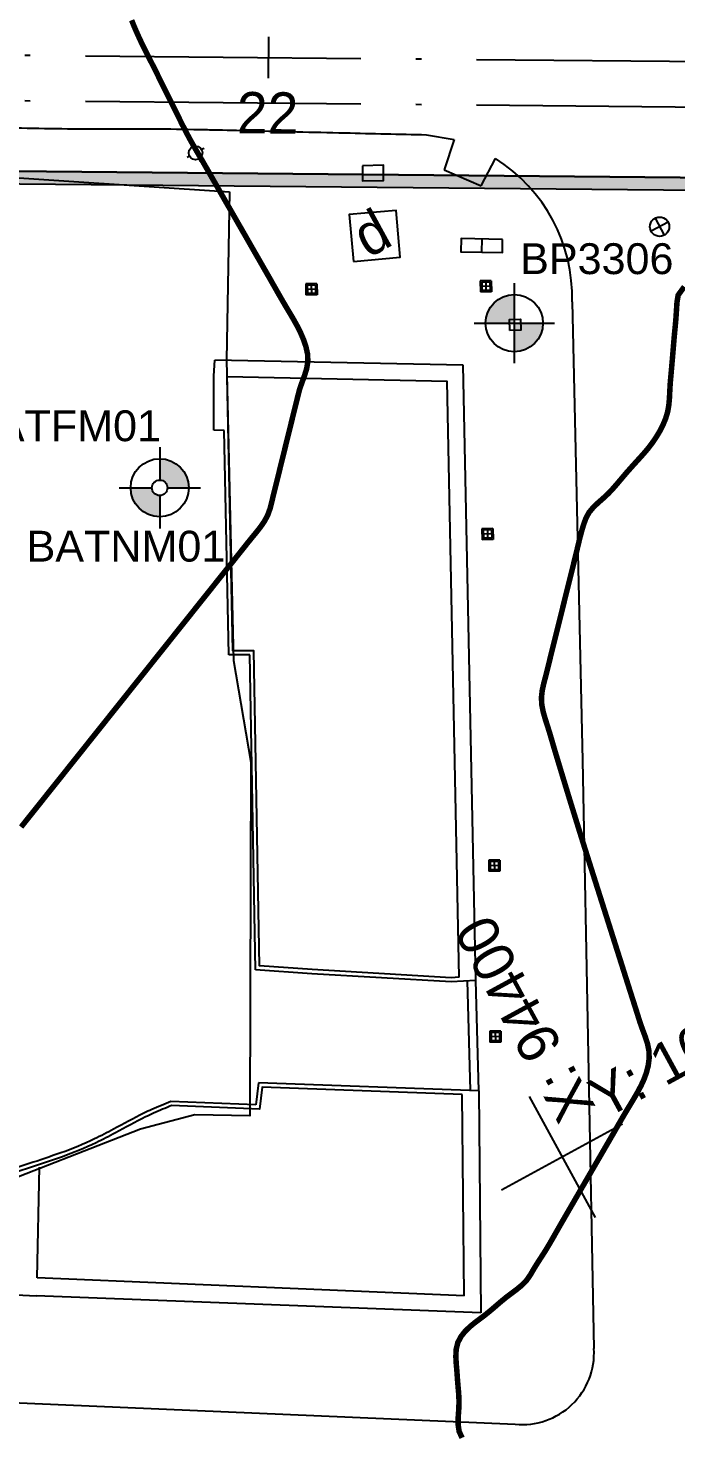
# Model space of a CAD drawing. Header units: millimetres. Extents: x 167 to 1023, y -2 to 136.
# Drawn here: x 817.02 to 828.78, y 18.72 to 44.22 of the extents above; entities that cross this region are included whole.
import ezdxf
from ezdxf.enums import TextEntityAlignment as Align

# ---------------------------------------------------------------- set-up
doc = ezdxf.new("R2010")
doc.units = ezdxf.units.MM
doc.linetypes.add('AXONAS', pattern=[7, 5, -1, 0, -1])
for name, color, linetype in [('CG_DIAF', 252, 'Continuous'), ('CG_FREATIO', 252, 'Continuous'), ('CG_KG', 252, 'KG'), ('CG_KR', 252, 'Continuous'), ('CG_KT', 252, 'Continuous'), ('CG_SBL_PR', 8, 'Continuous'), ('CG_USER', 252, 'Continuous'), ('COREBOREHOLES', 6, 'Continuous'), ('GEOLOGY', 7, 'Continuous'), ('OD_AXON', 1, 'AXONAS'), ('OD_AXONAS', 1, 'AXONAS'), ('OD_PASALOI', 7, 'Continuous'), ('OTM Line 0.25', 7, 'Continuous'), ('OTM Solid 253', 253, 'Continuous'), ('proteinomenes', 3, 'Continuous')]:
    doc.layers.add(name, color=color, linetype=linetype)
doc.styles.add('ARIAL', font='ARIAL.TTF')
doc.styles.add('DIAF', font='GR-SIMPL.shx')
doc.styles.add('GRSIMP', font='grsimp')
doc.linetypes.add('KG', pattern='A,5,-0.5,[114,OrizLt.shx,S=1,R=0,X=0,Y=0.5],-0.5', length=6)
doc.linetypes.add('P3', pattern='A,1e-05,[114,OrizLt.shx,S=0.5,R=0,X=0,Y=0],-0.5,[114,OrizLt.shx,S=0.5,R=0,X=0,Y=0],-0.5,[114,OrizLt.shx,S=1,R=0,X=0,Y=0],-0.5', length=1.50001)

# ---------------------------------------------------------------- blocks, each defined once
blk = doc.blocks.new('FR-FVT')
at = {"layer": 'CG_FREATIO'}
for p, q in [((100047.7297808661, 96581.46544575089), (100049.3297808661, 96581.46544575089)), ((100047.7297808661, 96579.86544575088), (100047.7297808661, 96581.46544575089)), ((100048.5297808661, 96579.86544575088), (100048.5297808661, 96581.46544575089)), ((100049.3297808661, 96579.86544575088), (100049.3297808661, 96581.46544575089)), ((100047.7297808661, 96580.66544575088), (100049.3297808661, 96580.66544575088)), ((100047.7297808661, 96579.86544575088), (100049.3297808661, 96579.86544575088)), ((100047.9297808661, 96580.06544575088), (100047.9297808661, 96581.26544575088)), ((100047.9297808661, 96581.26544575088), (100049.1297808661, 96581.26544575088)), ((100047.9297808661, 96580.06544575088), (100049.1297808661, 96580.06544575088)), ((100049.1297808661, 96580.06544575088), (100049.1297808661, 96581.26544575088))]:
    blk.add_line(p, q, dxfattribs=at)
at = {"layer": 'CG_USER'}
blk.add_point((100048.5297808661, 96580.66544575088), dxfattribs=at)
blk = doc.blocks.new('PASALOS')
at = {"style": 'GRSIMP'}
blk.add_attdef('PASALOS', text='', height=1.5, dxfattribs=at).set_placement((0, 0), align=Align.MIDDLE)
blk = doc.blocks.new('ARI_KAN')
at = {"style": 'GRSIMP'}
blk.add_text('X:', height=1.5, rotation=90.00000000000001, dxfattribs=at).set_placement((1.2, 1), align=Align.MIDDLE_LEFT)
blk.add_text('Y:', height=1.5, dxfattribs=at).set_placement((2, 1.2), align=Align.MIDDLE_LEFT)
blk.add_attdef('X', text='', height=1.5, rotation=90.00000000000001, dxfattribs=at).set_placement((1.2, 3.5), align=Align.MIDDLE_LEFT)
blk.add_attdef('Y', text='', height=1.5, dxfattribs=at).set_placement((4.5, 1.2), align=Align.MIDDLE_LEFT)
blk = doc.blocks.new('cross')
at = {"layer": 'GEOLOGY', "color": 6}
for p, q in [((11345.51116500916, -2144.537838589069), (11345.51116500916, -2149.537838589069)), ((11343.01116500916, -2147.037838589069), (11348.01116500916, -2147.037838589069))]:
    blk.add_line(p, q, dxfattribs=at)

msp = doc.modelspace()

# ---------------------------------------------------------------- hatches: boundary and pattern name
at = {"layer": 'COREBOREHOLES'}
h = msp.add_hatch(color=253, dxfattribs=at)
edge = h.paths.add_edge_path()
edge.add_ellipse((825.8476466498229, 38.86385819959401), major_axis=(-0.3675187456012418, 0.3675187456012452), ratio=0.9999999999999436, start_angle=-44.99999999399159, end_angle=45.00000000466547)
edge.add_line((825.3278966553672, 38.86385819955171), (825.8476466497199, 38.86385819964853))
edge.add_line((825.84764664972, 38.86385819964853), (825.8476466497683, 39.38360819404966))
edge = h.paths.add_edge_path()
edge.add_ellipse((825.8476466498593, 38.86385819950942), major_axis=(-0.3675187456012318, 0.367518745601235), ratio=0.9999999999999596, start_angle=135.0000000006676, end_angle=225.000000010002)
edge.add_line((826.3673966443149, 38.8638581996001), (825.8476466497201, 38.86385819964853))
edge.add_line((825.84764664972, 38.86385819964853), (825.8476466498653, 38.34410820505377))
at = {"layer": 'OTM Solid 253'}
msp.add_hatch(color=256, dxfattribs=at).paths.add_polyline_path([(848.0284377550051, 41.32505586246354), (812.8786809399962, 41.65714980699379), (812.626330209504, 41.40952285204541), (812.5946336755978, 38.05467258269771), (812.6946292126913, 38.0537278275887), (812.7064386515513, 39.30367204120596), (814.1063761707946, 39.29044546968309), (814.0619726806808, 34.59065522648363), (808.0622404553205, 34.64734053301429), (808.1066439454344, 39.3471307762142), (809.5065814646887, 39.33390420468861), (809.4947720258288, 38.08395999107113), (809.5947675629222, 38.08301523596189), (809.6264640968184, 41.43786550531256), (809.3788371418495, 41.69021623582687), (809.2856432487652, 41.6910967291896), (809.2835175506871, 41.46610677070969), (809.4005936450167, 41.34679731211683), (809.3863108188725, 39.83506283402328), (807.6113900355349, 39.85183223720507), (807.5575389943324, 34.15208662310822), (814.5572265905867, 34.08595376549594), (814.6110776317864, 39.78569937958302), (812.8361568484552, 39.80246878276846), (812.8504396745984, 41.31420326086202), (812.9697491331917, 41.43127935519162), (848.028437755006, 41.10004582046842)])
at = {"layer": 'proteinomenes'}
h = msp.add_hatch(color=253, dxfattribs=at)
edge = h.paths.add_edge_path()
edge.add_ellipse((819.4104630546884, 35.87606187421301), major_axis=(0.372664008058944, 0.3726640080536308), ratio=0.9999999999999956, start_angle=405.0000000108557, end_angle=675.000000000848)
edge.add_line((819.93748954909, 35.87606187421705), (819.5510408242667, 35.87606187421969))
edge.add_ellipse((819.4104630546414, 35.87606187421556), major_axis=(0.09940349418692716, 0.09940349418550992), ratio=1, start_angle=405.00000002077604, end_angle=675.0000000020934, ccw=False)
edge.add_line((819.4104630545913, 36.01663964384098), (819.4104630545924, 36.40308836861453))
edge = h.paths.add_edge_path(flags=17)
edge.add_ellipse((819.4104630546414, 35.87606187421556), major_axis=(0.09940349418692716, 0.09940349418550992), ratio=1, start_angle=584.9999999795186, end_angle=854.9999999969039, ccw=False)
edge.add_line((819.4104630545901, 35.73548410459013), (819.410463054587, 35.34903537981149))
edge.add_ellipse((819.4104630546884, 35.87606187421301), major_axis=(0.372664008058944, 0.3726640080536308), ratio=0.9999999999999956, start_angle=584.9999999893832, end_angle=854.9999999990893)
edge.add_line((818.8834365602869, 35.87606187422514), (819.2698852850159, 35.87606187422416))

# ---------------------------------------------------------------- linework, layer by layer
at = {"color": 1, "ltscale": 0.1, "const_width": 0.1}
for points in [[(816.893755209323, 29.71788551350953), (816.9713145966653, 29.81512744474246), (817.0488739840403, 29.91236937597675), (817.1264333714025, 30.009611307204), (817.2039927587584, 30.1068532384442), (817.2815521461334, 30.20409516967804), (817.3591115334857, 30.30133710090824), (817.4366709208725, 30.39857903210729), (817.5142303082348, 30.49582096333431), (817.5917896956098, 30.5930628945686), (817.6693490829721, 30.69030482579585), (817.746908470328, 30.78754675703583), (817.8244678576966, 30.88478868826648), (817.902027245068, 30.98203061950692), (817.9795866324203, 31.07927255073712), (818.0571460197771, 31.17651448196095), (818.1347054071102, 31.27375641318069), (818.2122647944561, 31.37099834440725), (818.2898241818402, 31.46824027565496), (818.3673835692662, 31.56548220685833), (818.444942956713, 31.66272413808194), (818.5225023439834, 31.75996606932533), (818.600061731001, 31.85720800065444), (818.6776211184388, 31.95444993186486), (818.7551805071625, 32.05169186270693), (818.8327398964866, 32.14893379342054), (818.9102992849848, 32.24617572429717), (818.9878586711075, 32.34341765588435), (819.0654180534511, 32.44065958853678), (819.1429774334711, 32.53790152180402), (819.2205368172554, 32.63514345404785), (819.2980962113061, 32.73238538340085), (819.3756556070966, 32.82962731228433), (819.4532148715052, 32.92686927788365), (819.530774073889, 33.02411126086297), (819.6083333799834, 33.12135321484509), (819.6858929555765, 33.21859509341577), (819.7634529438292, 33.31583685653315), (819.841013122119, 33.41307856644555), (819.9185729716519, 33.51032036838721), (819.9961319651975, 33.60756240978928), (820.0736896080689, 33.7048048290939), (820.1512513524922, 33.80204610088587), (820.2288234813086, 33.89928446722358), (820.3063903444836, 33.9965243068638), (820.3839336008996, 34.09377075128525), (820.4614410546374, 34.1910272127465), (820.5389404053067, 34.2882859412977), (820.6164752802151, 34.38553473075778), (820.6940893482924, 34.48276136317615), (820.7718197974864, 34.57995543391591), (820.8495323036122, 34.67715452483496), (820.9269075468874, 34.7744479767661), (821.0039027176299, 34.87184776719043), (821.0821524867015, 34.96889676869129), (821.162328339311, 35.06570173736274), (821.240439579934, 35.16454581661849), (821.3116362484079, 35.26811323935628), (821.3710683845466, 35.37908823841069), (821.4144899890734, 35.49979125674979), (821.446580510833, 35.62716657919775), (821.4772384854496, 35.75506525732787), (821.5085810649662, 35.88227685202507), (821.5402514106108, 36.009159330332), (821.5718918968405, 36.13607115796474), (821.6032589976348, 36.26325736129631), (821.6345651848169, 36.39050905241668), (821.6659128152005, 36.51772189899263), (821.6972798197367, 36.64491269886609), (821.7286430400363, 36.77209931031773), (821.7599813613579, 36.89929902142983), (821.791399720214, 37.02649314944021), (821.8229595698085, 37.15366120149262), (821.8545095146474, 37.28083020333149), (821.8858906758578, 37.40802888933392), (821.9169441745453, 37.53528599399708), (821.94973771076, 37.66223386760718), (821.9929142596366, 37.7873339502268), (822.0390014174909, 37.91191601954795), (822.0780369958266, 38.03775304680418), (822.1000588061033, 38.16661800320632), (822.0951713364884, 38.3002548217036), (822.0651143797622, 38.4356354836297), (822.0203551448822, 38.56820401502243), (821.9644491337804, 38.69746969536611), (821.9008531389345, 38.82302414260668), (821.8323448252531, 38.94539840688746), (821.7610901199823, 39.06596975057748), (821.6892330861892, 39.18614568048172), (821.6185129253317, 39.30706792633843), (821.548860033573, 39.4286908022347), (821.4796998586289, 39.5506371418109), (821.4104648274806, 39.67253436009052), (821.3408829758582, 39.79420391248975), (821.2710804638673, 39.91572858728698), (821.2012115281696, 40.03720960250637), (821.1314130284682, 40.15873678270252), (821.0616972125836, 40.28031824908014), (820.9920219356718, 40.40192645955419), (820.9223449468482, 40.52353380121637), (820.8526414944454, 40.6451239696559), (820.7829224874986, 40.76670370504637), (820.7132031761239, 40.88828255268997), (820.6434972187117, 41.00986911676607), (820.5737990131365, 41.13146061041486), (820.5040901613402, 41.25304667933771), (820.4343520668772, 41.37461685051146), (820.3646486424395, 41.49620557972314), (820.2951377759091, 41.61789875504762), (820.2254402847111, 41.73949072541875), (820.1550813894073, 41.86072391528948), (820.084361200752, 41.98176110899401), (820.0143508344408, 42.10318334305786), (819.9461546255116, 42.22558967492766), (819.8806014153506, 42.34942817736935), (819.8171392313616, 42.47439016760875), (819.7547843999128, 42.59993036877829), (819.6925642471515, 42.72551033052052), (819.6300959541459, 42.85095305072575), (819.567637602896, 42.97641323553619), (819.5053071831935, 43.10190581781141), (819.4431832464425, 43.22743511647688), (819.3810716059834, 43.35296219183003), (819.3186445280826, 43.47842692234546), (819.2555750876909, 43.60376936597815), (819.1919573136311, 43.72900885471329), (819.128853422385, 43.85434704969332), (819.067461245565, 43.98001115109393), (819.0089171112477, 44.10625287788177), (818.9534730071309, 44.23367649615572), (818.9007180766494, 44.36315051872764)], [(824.9006094233573, 18.63047798020345), (824.8464055089144, 18.74572138218507), (824.8274733061917, 18.87514192576025), (824.8300439332052, 19.01320320844836), (824.8401451283789, 19.15434954356822), (824.8442414454366, 19.29319539880014), (824.8381992738923, 19.42801757978661), (824.826941924679, 19.56062087375351), (824.8157605108281, 19.69295333968346), (824.8067821541526, 19.8273439772867), (824.7944784277697, 19.96490167340191), (824.7865676784604, 20.10184581228025), (824.7924610930895, 20.23394542819112), (824.8215692798931, 20.35696965939603), (824.8791237971091, 20.46743872465929), (824.9561778608668, 20.56443685271795), (825.043474717776, 20.6490675640802), (825.1370462196674, 20.7253253058215), (825.2335372313946, 20.79753961835756), (825.3295926211258, 20.87004003812392), (825.4227823813608, 20.94603059990497), (825.5142092361066, 21.0244174354679), (825.6058190356325, 21.10308093354745), (825.6995576300978, 21.17990148283586), (825.7968092290857, 21.25332809610806), (825.894581232682, 21.32624101623871), (825.987827308455, 21.40359975451672), (826.0714892924216, 21.49037580084898), (826.141088520827, 21.59098073364218), (826.2034927324612, 21.69886153587656), (826.2688270804019, 21.80420319987995), (826.3359659788639, 21.9078769209206), (826.4027332971036, 22.01175229950779), (826.4673099311476, 22.11739662622328), (826.5298960828059, 22.22466735821438), (826.5914011214209, 22.33282146989443), (826.6527351905424, 22.44111528011938), (826.7147596209343, 22.54884499600318), (826.7771057824011, 22.65631187856881), (826.8394342870297, 22.76379321274901), (826.9017522411523, 22.87128312693373), (826.9640667512094, 22.97877574933675), (827.0263847906781, 23.08626532373698), (827.0887093714637, 23.19374953533763), (827.1510389639807, 23.30123001455392), (827.2133714005286, 23.4087088263672), (827.2756978084226, 23.51619179404308), (827.338005860287, 23.62368652491743), (827.4003036540043, 23.7311877534102), (827.462610528758, 23.8386831361003), (827.5249459373063, 23.94616025787074), (827.5873293322966, 24.05360670391558), (827.6496870514047, 24.16106959150777), (827.7116794109497, 24.26876610992046), (827.773579206747, 24.37652181432479), (827.8359709135166, 24.48396296817343), (827.8994317563056, 24.59072047066859), (827.9638167471257, 24.69688703424383), (828.0277268423724, 24.80335726706282), (828.0896376932396, 24.91110590264491), (828.1480249456436, 25.02110779157708), (828.2012164663902, 25.13599777414667), (828.2462127552117, 25.25845402168572), (828.2790738126223, 25.38645821346601), (828.295830794923, 25.51778195742365), (828.2925148582553, 25.6501968617619), (828.2666722867925, 25.78178746730161), (828.2246067602682, 25.91244705732895), (828.1757612546526, 26.04271730179282), (828.1295647506668, 26.173139667494), (828.088648082512, 26.30386523085092), (828.0472764532442, 26.43456466647073), (828.0055499652708, 26.56524372640858), (827.9638365479314, 26.69592354283979), (827.9223069755844, 26.82661392041307), (827.88089616035, 26.95731111228376), (827.8395251347629, 27.08801057406519), (827.7981208614456, 27.21870810467969), (827.7566698619194, 27.34940294920436), (827.7151930523287, 27.48009634319253), (827.6737117655757, 27.61078954617976), (827.6322429307438, 27.74148353896219), (827.5907850192234, 27.87217813367276), (827.5493316670891, 28.00287283638265), (827.5078765415465, 28.13356715667253), (827.4664166894881, 28.26426099432926), (827.4249555281967, 28.39495498404214), (827.3834971803708, 28.52564984211669), (827.3420442484758, 28.65634591187079), (827.3005711452706, 28.78703663447475), (827.2590803353369, 28.91772283391622), (827.2176466731507, 29.04842376210188), (827.1763421902606, 29.17915785292273), (827.1351827381759, 29.30992854098228), (827.094159959147, 29.44073279718343), (827.0532654012641, 29.57156756776605), (827.0124920343897, 29.70243087761393), (826.9718372062634, 29.83332407297114), (826.9312991045408, 29.96424913727962), (826.8908760779359, 30.09520800064108), (826.8505746076144, 30.22619989939101), (826.8104129667772, 30.35722016391757), (826.7704103535816, 30.48826381832139), (826.7305823496517, 30.61932683079333), (826.6908955138088, 30.75041796788985), (826.651281113197, 30.88155520975754), (826.6116696378458, 31.01275673935849), (826.5722367074577, 31.14397786996658), (826.5340007084578, 31.27496429620639), (826.4956328827393, 31.40609854019014), (826.4548720991643, 31.53801437089275), (826.411932989763, 31.67096336354227), (826.3734409536073, 31.8042072522973), (826.3470450849018, 31.93684970967608), (826.3402874727853, 32.06800261545247), (826.3547220850924, 32.19723713153114), (826.3828616260671, 32.32481787457066), (826.4164684825982, 32.4510670098188), (826.4483923224161, 32.57634457894316), (826.4787501275159, 32.70126107000571), (826.5094999889061, 32.82626752193634), (826.5406218135331, 32.95135931398652), (826.5718979102394, 33.07648648781735), (826.6031106292749, 33.20159909481565), (826.6341456206083, 33.32667095783692), (826.665164678052, 33.45173938422492), (826.6962041081288, 33.57681256488279), (826.7272550090593, 33.70188823010965), (826.7583084790558, 33.82696411022327), (826.789355657078, 33.95203806433999), (826.8203909414133, 34.0771143168369), (826.8514192093562, 34.20219482775012), (826.8824491311898, 34.32727478072654), (826.9134894087229, 34.45234928697793), (826.9445487439052, 34.57741345759443), (826.9753524855287, 34.70261654143671), (827.0050500536854, 34.8284520195147), (827.035186591851, 34.95415721718625), (827.0676237693615, 35.07880052743091), (827.1042232555346, 35.20145034315276), (827.1468508896432, 35.32117130708632), (827.2054373591509, 35.42952806752662), (827.2833819230773, 35.52283234086615), (827.3728854973378, 35.60714565183177), (827.466145999243, 35.68853219767259), (827.5557032468223, 35.77279074766527), (827.6394044010794, 35.86159981705138), (827.7192824345302, 35.953388346626), (827.7974839444005, 36.04649706678372), (827.8761499718503, 36.13927090751183), (827.9565534064768, 36.23071099225756), (828.0381638429517, 36.32118146711029), (828.1202263346677, 36.41121619800485), (828.201726750789, 36.5016934745219), (828.2803271420216, 36.5952269381509), (828.3547050105617, 36.69293523545609), (828.4241470289808, 36.79507255341302), (828.4879409977275, 36.90189147879953), (828.5453611736184, 37.01364430591404), (828.5945486447508, 37.13055887480338), (828.6316737473699, 37.25282049560444), (828.6538472148741, 37.38035899715003), (828.6649075058522, 37.51161863295572), (828.6711570663756, 37.64449957363279), (828.6788922848509, 37.776904191779), (828.6906236976101, 37.90790776434658), (828.7023280202066, 38.038732108735), (828.7136496733247, 38.16967307416023), (828.7247217753047, 38.30089509762836), (828.7356774443933, 38.43256261619392), (828.7466984392431, 38.56456677646808), (828.7583939584374, 38.69438463132671), (828.7707804410265, 38.82152647868513), (828.7823474992392, 38.95166876234013), (828.7914330205576, 39.09113384720551), (828.8006756599707, 39.23839267340252), (828.8229515627081, 39.37322675328612), (828.9338312062664, 39.5260419797562)]]:
    msp.add_lwpolyline(points, dxfattribs=at)
at = {"layer": 'CG_DIAF', "color": 8}
msp.add_lwpolyline([(822.9271954515052, 39.98531841767264), (823.7785912994996, 40.06028247579472), (823.703627241377, 40.91167832378953), (822.8522313933827, 40.83671426566745)], close=True, dxfattribs=at)
at = {"layer": 'CG_FREATIO', "color": 8}
for p, q in [((819.9779077673156, 42.10738449319062), (820.0018289619029, 42.06347804208092)), ((819.9518658206007, 41.89390892782551), (819.9079593694851, 41.86998773323414)), ((820.1214349348529, 41.84394578651283), (820.1453561294411, 41.80003933540313)), ((820.2153045272726, 42.03743609535961), (820.1713980761624, 42.01351490077188)), ((828.6398105587459, 40.69854784358124), (828.3324654009457, 40.53109948144895)), ((828.402413798779, 40.76849624141543), (828.5698621609126, 40.46115108361521)), ((825.259719164037, 40.39222767775566), (825.2545367985631, 40.15221036189261)), ((825.4299870673422, 39.63449251805598), (825.2300213402586, 39.63079008741663)), ((825.2300213402586, 39.63079008741663), (825.2337237708953, 39.43082436033971)), ((825.4318382826596, 39.53450965451741), (825.231872555577, 39.53080722387806)), ((825.4054541552887, 39.60903399833857), (825.2554798599722, 39.60625717536952)), ((825.2554798599722, 39.60625717536952), (825.2582566829478, 39.45628288005712)), ((825.3300042038036, 39.63264130273789), (825.3337066344329, 39.4326755756578)), ((825.4054541552887, 39.60903399833857), (825.4082309782607, 39.45905970303231)), ((825.4299870673422, 39.63449251805598), (825.4336894979751, 39.43452679096883)), ((825.4336894979751, 39.43452679096883), (825.2337237708953, 39.43082436033971)), ((825.4082309782607, 39.45905970303231), (825.2582566829478, 39.45628288005712))]:
    msp.add_line(p, q, dxfattribs=at)
for points in [[(823.0911705955432, 41.72019972546461), (823.0919142754383, 41.44501897225011), (823.4730062643439, 41.45620583911789), (823.472262584447, 41.73138659233238)], [(825.6357641080585, 40.38410825395833), (824.8836742200147, 40.40034710155344), (824.8784918545416, 40.16032978569039), (825.6305817425855, 40.14409093809529)], [(825.7660167593558, 38.7294208971404), (825.7592500015407, 38.92786852496845), (825.9576976293692, 38.93463528278328), (825.9644643871834, 38.73618765495523)]]:
    msp.add_lwpolyline(points, close=True, dxfattribs=at)
for centre, radius in [((820.0616319483788, 41.95371191429687), 0.125), ((828.4861379798458, 40.61482366251532), 0.175)]:
    msp.add_circle(centre, radius, dxfattribs=at)
at = {"layer": 'CG_KG', "color": 8}
for points in [[(815.9353258057927, 41.56187775921937), (820.6797986945712, 41.24571600055644)], [(820.6797986945712, 41.24571600055644), (820.6215260504068, 38.1933410565229), (820.7496328215311, 32.74003005262959), (821.0661712587089, 30.89342162965788), (821.045843081868, 24.47725117796215), (820.049160024174, 24.49337980176294), (819.0585287798904, 24.23608087472796), (816.2063403999409, 23.12114782952396), (812.6099125803621, 22.77653219066217), (809.1110218377389, 23.43594220814741), (805.6321872184362, 25.12663043829382), (804.4452442962829, 23.76024597573011), (803.909632945898, 21.84737301043917)]]:
    msp.add_lwpolyline(points, dxfattribs=at)
at = {"layer": 'CG_KR', "color": 8}
for p, q in [((824.255175373869, 42.2841256219546), (824.7545602068949, 42.19946105824685)), ((824.7545602068949, 42.19946105824685), (824.5718004779046, 41.64665496412492)), ((825.2485561473159, 41.35780171772278), (825.5034524217126, 41.85103102300938)), ((824.5718004779046, 41.64665496412492), (825.2485561473159, 41.35780171772278)), ((826.8961164769771, 39.24889775470858), (827.0870586201945, 30.92548225270541)), ((820.3912835364081, 37.90926375891142), (820.4139465091785, 38.19295043970207)), ((824.9200730852108, 38.10098173748513), (820.4139465091785, 38.19295043970207)), ((825.1479365679588, 26.93178402618348), (824.9200730852108, 38.10098173748513)), ((820.390527105782, 37.22356168186518), (820.3912835364081, 37.90926375891142)), ((820.3924998108896, 36.91927756874922), (820.390527105782, 37.22356168186518)), ((820.5810249650312, 36.91782611682804), (820.3924998108896, 36.91927756874922)), ((820.6672121546153, 32.84321988177446), (820.5810249650312, 36.91782611682804)), ((821.0456141347386, 32.84062749278739), (820.6672121546153, 32.84321988177446)), ((821.1490100334004, 27.12725701473066), (821.0456141347386, 32.84062749278739)), ((827.0870586201945, 30.92548225270541), (827.2939657176321, 20.24943071195541)), ((822.1709292285295, 27.05538894072735), (821.1490100334004, 27.12725701473066)), ((824.7006251716002, 26.90632881569893), (822.1709292285295, 27.05538894072735)), ((825.1479365679588, 26.93178402618348), (824.7006251716002, 26.90632881569893)), ((825.0519495313229, 24.93329351545246), (824.9981123498283, 26.9232579590129)), ((825.2021536779694, 24.92777642070307), (825.1479365679588, 26.93178402618348)), ((821.2049040179572, 25.07459796730193), (821.1583779611765, 24.6741526247187)), ((825.2021536779694, 24.92777642070307), (821.2049040179572, 25.07459796730193)), ((821.1583779611765, 24.6741526247187), (819.6120026874787, 24.73758592661481)), ((825.2021536779694, 24.92777642070307), (825.2377647821122, 20.89719354825313)), ((817.1826533226131, 21.53227815715347), (817.2279640743009, 23.54330296258756)), ((805.0600040295503, 21.78206275736913), (817.1688132770232, 21.20775704323221)), ((824.9349975854138, 21.20906879041733), (817.1826533226131, 21.53227815715347)), ((825.2377647821122, 20.89719354825313), (817.1688132770232, 21.20775704323221)), ((813.950043573438, 19.39418142044694), (825.8625340344406, 18.87821408412053))]:
    msp.add_line(p, q, dxfattribs=at)
at = {"layer": 'CG_KR', "color": 8, "flags": 128}
for points in [[(807.3709412017706, 43.62620229570705, -0.0009339019034268323), (809.3068788648643, 43.34817622807957, -0.001991347432288346), (810.2140191297849, 43.21247767919105, -0.0006404136078970609), (813.1450206631043, 42.75824581206363, 0.002995546886039225), (813.7720910531707, 42.66408801104278, 0.008837377164202475), (814.6836788138762, 42.54919392258527, 0.00922372245403045), (815.5604955775716, 42.47072514179028, 0.005861911397900255), (816.238156332196, 42.43063929952625, 0.006002346706683433), (816.9007056680157, 42.40720432504251, 0.00727208861827298), (818.5706664827694, 42.39249542675786, -0.007293149155420655), (820.2358015016553, 42.37775879815028, -2.124417462369156e-05), (820.5494469262712, 42.37039354973847, 4.912413336588169e-06), (821.8970828233769, 42.33870380301202, 8.9987193368275e-05), (822.7746507461461, 42.31823438866961, 5.333947090722505e-05), (824.255175373869, 42.2841256219546)], [(819.6120026874787, 24.73758592661481, 0.005796434559365781), (819.268890017137, 24.59154648122869, 0.01320134428703161), (819.1207599904274, 24.52173752833839, 0.009053324904267633), (818.5730353358967, 24.23316168098215, -0.01437538308569901), (818.2261315907281, 24.05508161524533, -0.02655147336198727), (817.6155805972012, 23.80237954203555, -0.01438120549616984), (816.4545503889221, 23.4297352717321, -0.01260148795209219)]]:
    msp.add_lwpolyline(points, format="xyb", dxfattribs=at)
at = {"layer": 'CG_KR', "color": 8}
for points in [[(824.8466913243456, 26.98976236479045), (824.7007006822341, 26.98145445545735), (822.1757659619288, 27.13023402959395), (821.2227555298887, 27.19725598649386), (821.1192782278658, 32.91512458847994), (820.7406531155875, 32.91771850612638), (820.6355126181979, 37.88836586448171)], [(824.8466913243456, 26.98976236479045), (824.6260098121402, 37.80692100448975), (820.6355126181979, 37.88836586448171)], [(824.9027078805166, 24.86372468142228), (821.2714049306715, 24.99710477038063), (821.2248444393363, 24.59636305285282), (819.6253455182059, 24.66197552071223)], [(824.9349975854138, 21.20906879041733), (824.9027078805166, 24.86372468142228)]]:
    msp.add_lwpolyline(points, dxfattribs=at)
msp.add_lwpolyline([(819.6253455182059, 24.66197552071223, 0.005485584604568155), (819.3003265506222, 24.52339859296187, 0.01318066119464309), (819.1532245204226, 24.45408153698729, 0.00908580782355292), (818.6047713861617, 24.16513432276285, -0.01437265266737212), (818.2561066210228, 23.98612705148837, -0.02656601427684382), (817.6430099544077, 23.73235047505425, -0.01437134690117506), (816.4756947412325, 23.35766358741141, -0.01261134609288649)], format="xyb", dxfattribs=at)
for centre, radius, start, end in [((823.9292530869907, 39.33477397058498), 2.968105978450481, 358.342029728675, 57.96942925641478), ((825.9929981364157, 20.17477464710593), 1.303107890925891, 264.2540545762131, 3.284318105486512)]:
    msp.add_arc(centre, radius, start, end, dxfattribs=at)
at = {"layer": 'CG_KT', "color": 8}
for p, q in [((826.1174575205087, 24.82729258377178), (827.313517250007, 22.63197002809277)), ((825.6178261074174, 23.13160144118312), (827.8131486630964, 24.32766117068142))]:
    msp.add_line(p, q, dxfattribs=at)
at = {"layer": 'CG_SBL_PR', "color": 8, "linetype": 'P3', "flags": 128}
msp.add_lwpolyline([(824.9200730852108, 38.10098173748513), (820.4139465091785, 38.19295043970207)], dxfattribs=at)
at = {"layer": 'CG_USER'}
msp.add_point((825.3318552521696, 39.53265790092875), dxfattribs=at)
at = {"layer": 'CG_USER', "color": 8}
msp.add_point((825.3318554191146, 39.53265843919591), dxfattribs=at)
at = {"layer": 'COREBOREHOLES', "color": 253}
for p, q in [((825.8476466498169, 39.59150819183917), (825.8476466498169, 38.13620820731273)), ((825.1199966575294, 38.86385819955176), (826.5752966421043, 38.86385819955176))]:
    msp.add_line(p, q, dxfattribs=at)
msp.add_ellipse((825.8476466499137, 38.86385819955176), major_axis=(0.3675187456183385, 0.3675187456183353), ratio=0.9999999999999951, start_param=5.497787143782135, end_param=11.78097245096172, dxfattribs=at)
at = {"layer": 'OD_AXON', "flags": 128}
msp.add_lwpolyline([(775.4622741800085, 43.29571634939832), (848.0284377550051, 42.61011321342259)], dxfattribs=at)
at = {"layer": 'OD_AXONAS', "flags": 128}
msp.add_lwpolyline([(775.4622741800085, 44.12075317005302), (848.0284377550051, 43.43515003407985)], dxfattribs=at)
at = {"layer": 'OD_PASALOI', "color": 8}
msp.add_line((821.3842795380306, 44.06190005149749), (821.3771938747086, 43.31193352333314), dxfattribs=at)
at = {"layer": 'OTM Line 0.25', "color": 2, "flags": 128}
for points in [[(848.0284377550051, 41.32505586246354), (812.8786809399962, 41.65714980699379)], [(812.9697491331917, 41.43127935519162), (848.028437755006, 41.10004582046842)]]:
    msp.add_lwpolyline(points, dxfattribs=at)
at = {"layer": 'OTM Line 0.25', "flags": 128}
for points in [[(812.8786809399962, 41.65714980699379), (848.0284377550051, 41.32505586246354)], [(812.9697491331917, 41.43127935519162), (848.0284377550051, 41.10004582046842)]]:
    msp.add_lwpolyline(points, dxfattribs=at)
at = {"layer": 'proteinomenes', "color": 253}
for p, q in [((819.4104630545929, 36.61389896639103), (819.4104630545913, 36.01663964384258)), ((818.6726259624137, 35.87606187422568), (819.269885285015, 35.87606187422416)), ((819.4104630545901, 35.73548410459108), (819.4104630545854, 35.13822478208846)), ((819.5510408242658, 35.87606187421969), (820.1483001467666, 35.87606187421562))]:
    msp.add_line(p, q, dxfattribs=at)
for centre, major_axis, ratio in [((819.4104630546884, 35.87606187421301), (0.372664008058944, 0.3726640080536308), 0.9999999999999953), ((819.4104630546414, 35.87606187421556), (0.09940349418692716, 0.09940349418550992), 1)]:
    msp.add_ellipse(centre, major_axis=major_axis, ratio=ratio, start_param=5.497787143782135, end_param=11.78097245096172, dxfattribs=at)

# ---------------------------------------------------------------- block references
at = {"layer": 'CG_FREATIO', "color": 8, "xscale": 0.1250000000027373, "yscale": 0.125, "zscale": 0.125, "rotation": 181.0607288384237}
for p in [(13102.59772947902, 12341.50623873632), (13105.79440963342, 12337.06370951709), (13105.91845476928, 12331.04445925968), (13105.93746995511, 12327.94096921247)]:
    msp.add_blockref('FR-FVT', p, dxfattribs=at)
at = {"layer": 'CG_KT', "color": 8, "xscale": 0.5000000000000316, "yscale": 0.5, "zscale": 0.5, "rotation": 28.58251440810439}
msp.add_blockref('ARI_KAN', (826.715487385266, 23.72963130593227), dxfattribs=at).add_auto_attribs({'X': '94400', 'Y': '102200'})
at = {"layer": 'GEOLOGY', "color": 33, "xscale": 0.5000000000000316, "yscale": 0.5, "zscale": 0.5, "rotation": 28.58251440810439}
msp.add_blockref('cross', (-4668.292925153994, -1747.564052712349), dxfattribs=at)
at = {"layer": 'OD_PASALOI', "color": 8, "xscale": 0.5000000000000122, "yscale": 0.5, "zscale": 0.5, "rotation": 359.4586871427525}
msp.add_blockref('PASALOS', (821.3712891552768, 42.68696141651974), dxfattribs=at).add_auto_attribs({'PASALOS': '22'})

# ---------------------------------------------------------------- texts
at = {"layer": 'CG_USER', "color": 8, "style": 'DIAF'}
msp.add_text('p', height=0.7499999999999999, rotation=208.5825144081286, dxfattribs=at).set_placement((823.4044527311044, 40.80612936000141))
at = {"layer": 'COREBOREHOLES', "color": 253, "style": 'ARIAL'}
for s, p in [('BP3306', (825.9537895586428, 39.75443869850955)), ('BATNM01', (816.9932748221073, 34.53555353346241))]:
    msp.add_text(s, height=0.5599999999999999, dxfattribs=at).set_placement(p)
at = {"layer": 'COREBOREHOLES', "color": 253, "insert": (815.9125104665285, 37.2811077063772), "char_height": 0.5599999999999999, "width": 0.9479222426627529, "attachment_point": 1, "style": 'ARIAL'}
msp.add_mtext('{\\fArial|b0|i0|c0|p34;BATFM01}', dxfattribs=at)

doc.saveas('drawing.dxf')
